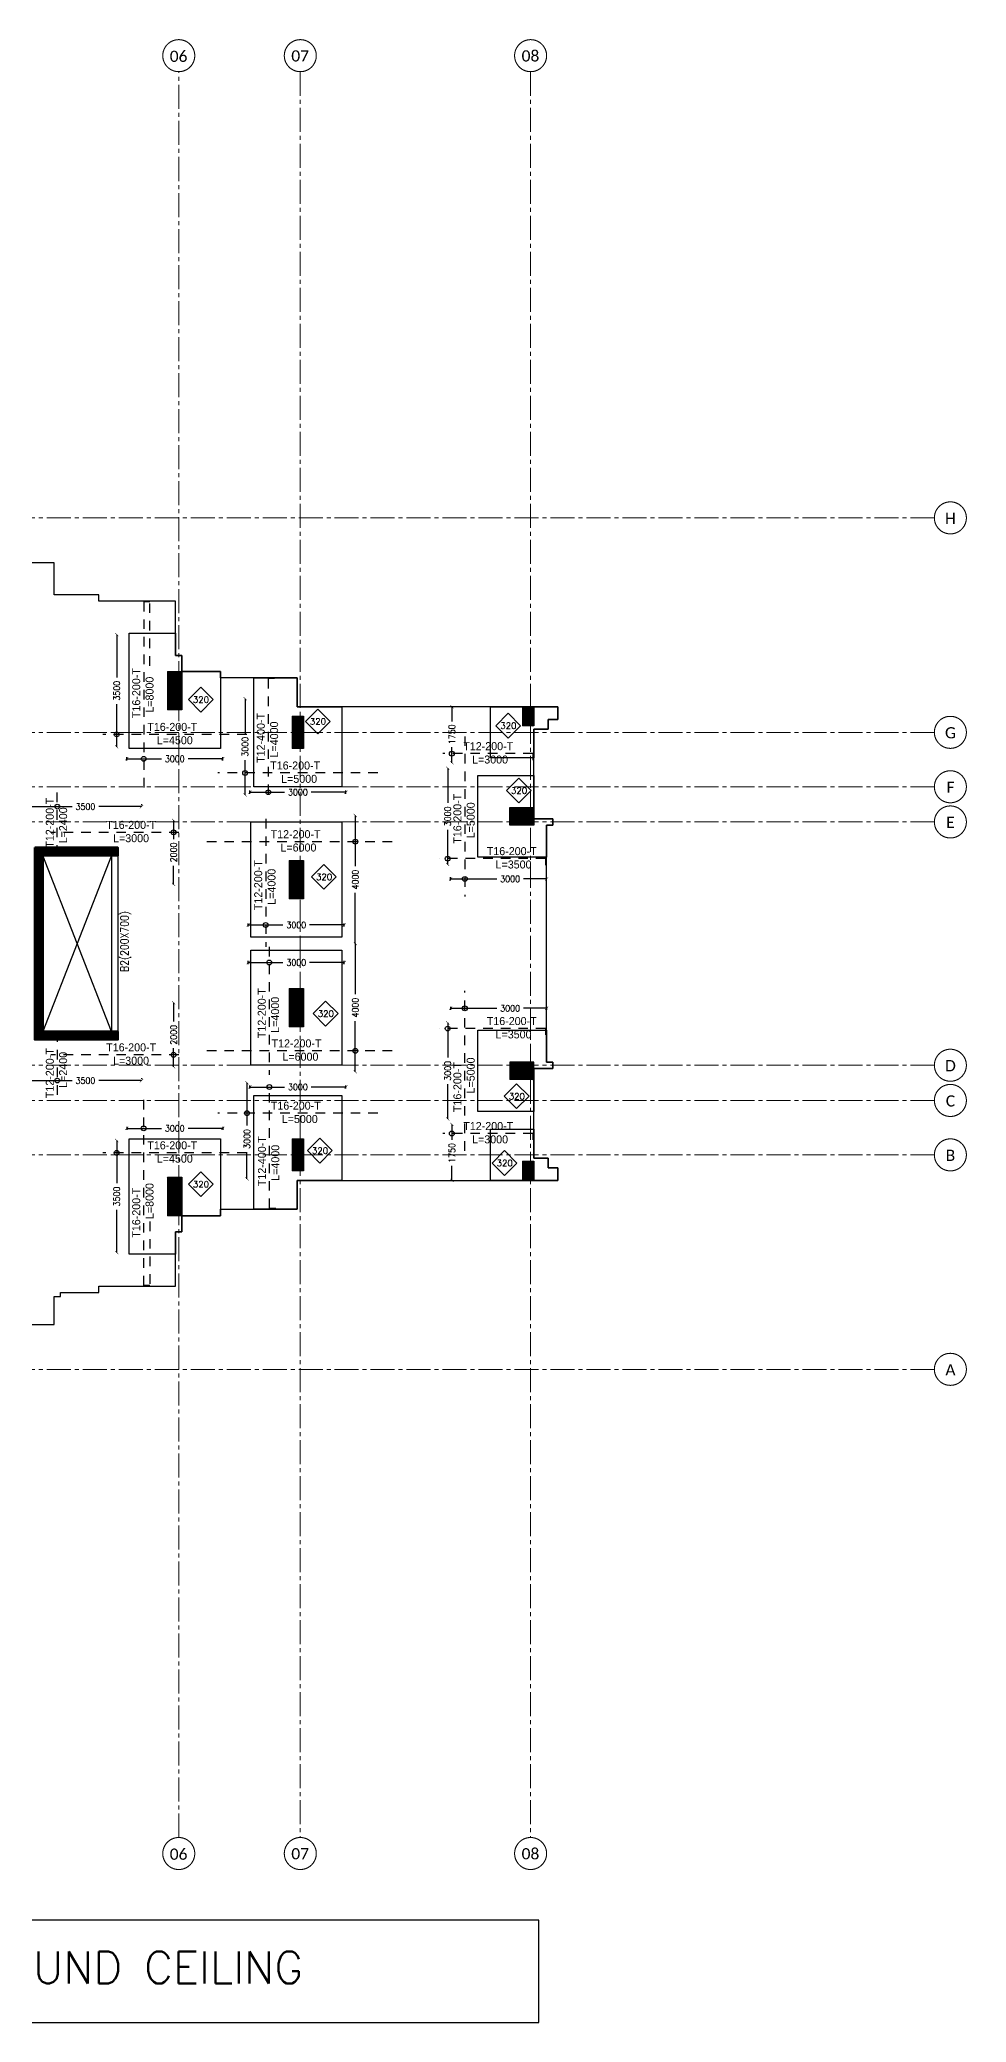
# Model space of a CAD drawing. Header units: millimetres. Extents: x -967280 to 3852, y 2833 to 1955156.
# Drawn here: x -709979 to -681004, y 666837 to 728777 of the extents above; entities that cross this region are included whole.
import ezdxf
from ezdxf.enums import TextEntityAlignment as Align

# ---------------------------------------------------------------- set-up
doc = ezdxf.new("R2010")
doc.units = ezdxf.units.MM
doc.header["$LTSCALE"] = 1000
doc.header["$PDMODE"] = 35
doc.header["$PDSIZE"] = 25
for name, pattern in [('$0$DASHED2', [0.375, 0.25, -0.125]), ('B05-FIRST FLOOR PLAN$0$DLINE', [0.55, 0.3, -0.25]), ('Columns_Structural070816$0$CENTER2', [1.125, 0.75, -0.125, 0.125, -0.125]), ('HRZN_Line-Ptrn-Sold', [9144001.0, 9144000.0, -1])]:
    doc.linetypes.add(name, pattern=pattern)
for name, color, linetype in [('A-ANNO-TEXT-25', 7, 'Continuous'), ('B05-FIRST FLOOR PLAN$0$STR_ROOF RFT$0$S-SYMB', 30, 'Continuous'), ('S - col hach', 1, 'Continuous'), ('S - dot', 1, 'Continuous'), ('S -Beams', 2, 'Continuous'), ('S-TEXT', 2, 'Continuous'), ('SLAB', 210, 'Continuous')]:
    doc.layers.add(name, color=color, linetype=linetype)
for name, color, linetype, lineweight in [('A-AX-ATT-100', 7, 'HRZN_Line-Ptrn-Sold', 18), ('S - column', 6, 'Continuous', 60), ('ST-000-AXIS', 9, 'Columns_Structural070816$0$CENTER2', 9), ('ST-203-SLAB-TXT', 7, 'Continuous', 30), ('ST-206-SLAB-DIM', 1, 'Continuous', 20), ('ST-RFT-BOT', 2, '$0$DASHED2', 30), ('ST-RFT-TOP', 5, '$0$DASHED2', 30)]:
    doc.layers.add(name, color=color, linetype=linetype, lineweight=lineweight)
doc.styles.add('B05-FIRST FLOOR PLAN$0$XS-Roof RFT$0$T25-100', font='STENCIL.shx', dxfattribs={"height": 250})
doc.styles.add('Calibri_2', font='calibri.ttf', dxfattribs={"height": 300})
doc.styles.add('ROMANC', font='romanc.shx')
doc.styles.add('ST-DIM', font='romans.shx', dxfattribs={"width": 0.85})
doc.styles.add('TUNELNO', font='romans.shx', dxfattribs={"width": 0.9})
doc.dimstyles.new('Copy(2) of DSEC', dxfattribs={"dimtxt": 200, "dimasz": 100, "dimexe": 50, "dimexo": 80, "dimgap": 100, "dimtad": 1, "dimdec": 0, "dimrnd": 5, "dimzin": 0, "dimdsep": 46, "dimtxsty": 'TUNELNO', "dimblk": 'ARCHTICK', "dimcen": 0.09, "dimclrd": 1, "dimclre": 1, "dimclrt": 3, "dimadec": 0, "dimazin": 0, "dimtfac": 0.78125, "dimtdec": 0, "dimtix": 1, "dimtmove": 2, "dimatfit": 3, "dimldrblk": 'ARCHTICK', "dimfxl": 1, "dimtolj": 1, "dimtzin": 0, "dimarcsym": 0})
pattern_1 = [(45, (-254348.726, -1220652.032), (-22.4506403, 22.4506403), [])]

# ---------------------------------------------------------------- blocks, each defined once
blk = doc.blocks.new('str col from 1st to 3rd')
at = {"layer": 'S - col hach'}
h = blk.add_hatch(dxfattribs=at)
h.set_pattern_fill('ANSI31', color=2, scale=10)
h.set_pattern_definition([(45, (-254348.726, -1218952.032), (-22.4506403, 22.4506403), [])])
h.paths.add_polyline_path([(4600, 7300), (4600, 8500), (4150, 8500), (4150, 7300)])
h = blk.add_hatch(dxfattribs=at)
h.set_pattern_fill('ANSI31', color=2, scale=10)
h.set_pattern_definition(pattern_1)
h.paths.add_polyline_path([(8400, 6100), (8400, 7100), (8050, 7100), (8050, 6100)])
h = blk.add_hatch(dxfattribs=at)
h.set_pattern_fill('ANSI31', color=2, scale=10)
h.set_pattern_definition(pattern_1)
h.paths.add_polyline_path([(15600, 6800), (15600, 7400), (15250, 7400), (15250, 6800), (15354, 6800)])
h = blk.add_hatch(dxfattribs=at)
h.set_pattern_fill('ANSI31', color=2, scale=10)
h.set_pattern_definition([(45, (-254348.726, -1223352.032), (-22.4506403, 22.4506403), [])])
h.paths.add_polyline_path([(15107, 3700), (15600, 3700), (15600, 4250), (14850, 4250), (14850, 3700)])
h = blk.add_hatch(dxfattribs=at)
h.set_pattern_fill('ANSI31', color=3, scale=10)
h.set_pattern_definition([(45, (-254348.726, -1220652.032), (-22.4506403, 22.4506403), [])])
h.paths.add_polyline_path([(0, 3000), (0, -3000), (2600, -3000), (2600, -2750), (250, -2750), (250, 2750), (2600, 2750), (2600, 3000)])
h = blk.add_hatch(dxfattribs=at)
h.set_pattern_fill('ANSI31', color=2, scale=10)
h.set_pattern_definition([(45, (-254298.726, -1225652.032), (-22.4506403, 22.4506403), [])])
h.paths.add_polyline_path([(8400, 1400), (8400, 2600), (7950, 2600), (7950, 1400)])
h = blk.add_hatch(dxfattribs=at)
h.set_pattern_fill('ANSI31', color=2, scale=10)
h.set_pattern_definition([(45, (-567282.766, -1475289.637), (-22.4506403, 22.4506403), [])])
h.paths.add_polyline_path([(8400, -1400), (7950, -1400), (7950, -2600), (8400, -2600)])
h = blk.add_hatch(dxfattribs=at)
h.set_pattern_fill('ANSI31', color=2, scale=10)
h.set_pattern_definition([(45, (-254348.726, -1231252.032), (-22.4506403, 22.4506403), [])])
h.paths.add_polyline_path([(15107, -4250), (15600, -4250), (15600, -3700), (14850, -3700), (14850, -4250)])
h = blk.add_hatch(dxfattribs=at)
h.set_pattern_fill('ANSI31', color=2, scale=10)
h.set_pattern_definition([(45, (-254348.726, -1220852.032), (-22.4506403, 22.4506403), [])])
h.paths.add_polyline_path([(8050, -7100), (8400, -7100), (8400, -6100), (8050, -6100)])
h = blk.add_hatch(dxfattribs=at)
h.set_pattern_fill('ANSI31', color=2, scale=10)
h.set_pattern_definition(pattern_1)
h.paths.add_polyline_path([(15250, -6800), (15250, -7400), (15600, -7400), (15600, -6800)])
h = blk.add_hatch(dxfattribs=at)
h.set_pattern_fill('ANSI31', color=2, scale=10)
h.set_pattern_definition([(45, (-254348.726, -1222352.032), (-22.4506403, 22.4506403), [])])
h.paths.add_polyline_path([(4600, -8500), (4600, -7300), (4150, -7300), (4150, -8500), (4233, -8500)])
at = {"layer": 'S - column', "lineweight": 15}
for points in [[(4600, 8500), (4150, 8500), (4150, 7300), (4600, 7300)], [(8050, 6100), (8400, 6100), (8400, 7100), (8050, 7100)], [(15250, 6800), (15600, 6800), (15600, 7400), (15250, 7400)], [(14850, 3700), (15600, 3700), (15600, 4250), (14850, 4250)], [(7950, 1400), (8400, 1400), (8400, 2600), (7950, 2600)], [(7950, -2600), (8400, -2600), (8400, -1400), (7950, -1400)], [(14850, -4250), (15600, -4250), (15600, -3700), (14850, -3700)], [(8050, -7100), (8050, -6100), (8400, -6100), (8400, -7100)], [(15600, -6800), (15600, -7400), (15250, -7400), (15250, -6800)], [(4600, -7300), (4600, -8500), (4150, -8500), (4150, -7300)]]:
    blk.add_lwpolyline(points, close=True, dxfattribs=at)
at = {"layer": 'S - column', "color": 3}
blk.add_lwpolyline([(0, 3000), (0, -3000), (2600, -3000), (2600, -2750), (250, -2750), (250, 2750), (2600, 2750), (2600, 3000), (0, 3000)], dxfattribs=at)
at = {"layer": 'ST-RFT-BOT', "color": 7, "linetype": 'Continuous', "ltscale": 30}
for points in [[(4150, 8500), (4600, 8500), (4600, 7300), (4150, 7300)], [(8050, 7100), (8400, 7100), (8400, 6100), (8050, 6100)], [(15250, 7400), (15600, 7400), (15600, 6800), (15250, 6800)], [(15600, 4250), (15600, 3700), (14850, 3700), (14850, 4250)], [(7950, 2600), (8400, 2600), (8400, 1400), (7950, 1400)], [(7950, -1400), (8400, -1400), (8400, -2600)], [(15600, -4250), (15600, -3700), (14850, -3700), (14850, -4250)], [(8050, -6100), (8400, -6100), (8400, -7100), (8050, -7100)], [(15250, -6800), (15600, -6800), (15600, -7400), (15250, -7400)], [(4150, -7300), (4600, -7300), (4600, -8500), (4150, -8500)]]:
    blk.add_lwpolyline(points, dxfattribs=at)
blk = doc.blocks.new('_ArchTick')
at = {"color": 0, "linetype": 'ByBlock', "const_width": 0.15}
blk.add_lwpolyline([(-0.5, -0.5), (0.5, 0.5)], dxfattribs=at)
blk = doc.blocks.new('*D702')
at = {"layer": 'Defpoints', "color": 0, "transparency": 16777216}
for p in [(-705761, 704387), (-705791, 702388), (-705761, 702388)]:
    blk.add_point(p, dxfattribs=at)
at = {"layer": 'ST-206-SLAB-DIM', "color": 1, "lineweight": -2, "transparency": 16777216}
for p, q in [((-705791, 704387), (-705791, 703805)), ((-705791, 702388), (-705791, 702970))]:
    blk.add_line(p, q, dxfattribs=at)
at = {"layer": 'ST-206-SLAB-DIM', "color": 1, "lineweight": -2, "transparency": 16777216, "xscale": 100, "yscale": 100, "zscale": 100}
for p, rotation in [((-705791, 704387), 90), ((-705791, 702388), 270)]:
    blk.add_blockref('_ArchTick', p, dxfattribs=dict(at, rotation=rotation))
at = {"layer": 'ST-206-SLAB-DIM', "color": 3, "transparency": 16777216, "insert": (-705791, 703387), "char_height": 200, "attachment_point": 5, "rotation": 90, "style": 'TUNELNO'}
blk.add_mtext('\\A1;2000', dxfattribs=at)
blk = doc.blocks.new('*D703')
at = {"layer": 'Defpoints', "color": 0, "transparency": 16777216}
for p in [(-700079, 700537), (-700109, 696536), (-700079, 696536)]:
    blk.add_point(p, dxfattribs=at)
at = {"layer": 'ST-206-SLAB-DIM', "color": 1, "lineweight": -2, "transparency": 16777216}
for p, q in [((-700109, 700537), (-700109, 698954)), ((-700109, 696536), (-700109, 698119))]:
    blk.add_line(p, q, dxfattribs=at)
at = {"layer": 'ST-206-SLAB-DIM', "color": 1, "lineweight": -2, "transparency": 16777216, "xscale": 100, "yscale": 100, "zscale": 100}
for p, rotation in [((-700109, 700537), 90), ((-700109, 696536), 270)]:
    blk.add_blockref('_ArchTick', p, dxfattribs=dict(at, rotation=rotation))
at = {"layer": 'ST-206-SLAB-DIM', "color": 3, "transparency": 16777216, "insert": (-700109, 698536), "char_height": 200, "attachment_point": 5, "rotation": 90, "style": 'TUNELNO'}
blk.add_mtext('\\A1;4000', dxfattribs=at)
blk = doc.blocks.new('*D704')
at = {"layer": 'Defpoints', "color": 0, "transparency": 16777216}
for p in [(-700079, 704538), (-700109, 700537), (-700079, 700537)]:
    blk.add_point(p, dxfattribs=at)
at = {"layer": 'ST-206-SLAB-DIM', "color": 1, "lineweight": -2, "transparency": 16777216}
for p, q in [((-700109, 704538), (-700109, 702955)), ((-700109, 700537), (-700109, 702120))]:
    blk.add_line(p, q, dxfattribs=at)
at = {"layer": 'ST-206-SLAB-DIM', "color": 1, "lineweight": -2, "transparency": 16777216, "xscale": 100, "yscale": 100, "zscale": 100}
for p, rotation in [((-700109, 704538), 90), ((-700109, 700537), 270)]:
    blk.add_blockref('_ArchTick', p, dxfattribs=dict(at, rotation=rotation))
at = {"layer": 'ST-206-SLAB-DIM', "color": 3, "transparency": 16777216, "insert": (-700109, 702537), "char_height": 200, "attachment_point": 5, "rotation": 90, "style": 'TUNELNO'}
blk.add_mtext('\\A1;4000', dxfattribs=at)
blk = doc.blocks.new('*D705')
at = {"layer": 'Defpoints', "color": 0, "transparency": 16777216}
for p in [(-703525, 708187), (-703555, 705186), (-703525, 705186)]:
    blk.add_point(p, dxfattribs=at)
at = {"layer": 'ST-206-SLAB-DIM', "color": 1, "lineweight": -2, "transparency": 16777216}
for p, q in [((-703555, 708187), (-703555, 707104)), ((-703555, 705186), (-703555, 706270))]:
    blk.add_line(p, q, dxfattribs=at)
at = {"layer": 'ST-206-SLAB-DIM', "color": 1, "lineweight": -2, "transparency": 16777216, "xscale": 100, "yscale": 100, "zscale": 100}
for p, rotation in [((-703555, 708187), 90), ((-703555, 705186), 270)]:
    blk.add_blockref('_ArchTick', p, dxfattribs=dict(at, rotation=rotation))
at = {"layer": 'ST-206-SLAB-DIM', "color": 3, "transparency": 16777216, "insert": (-703555, 706687), "char_height": 200, "attachment_point": 5, "rotation": 90, "style": 'TUNELNO'}
blk.add_mtext('\\A1;3000', dxfattribs=at)
blk = doc.blocks.new('*D706')
at = {"layer": 'Defpoints', "color": 0, "transparency": 16777216}
for p in [(-707539, 710188), (-707569, 706687), (-707539, 706687)]:
    blk.add_point(p, dxfattribs=at)
at = {"layer": 'ST-206-SLAB-DIM', "color": 1, "lineweight": -2, "transparency": 16777216}
for p, q in [((-707569, 710188), (-707569, 708855)), ((-707569, 706687), (-707569, 708020))]:
    blk.add_line(p, q, dxfattribs=at)
at = {"layer": 'ST-206-SLAB-DIM', "color": 1, "lineweight": -2, "transparency": 16777216, "xscale": 100, "yscale": 100, "zscale": 100}
for p, rotation in [((-707569, 710188), 90), ((-707569, 706687), 270)]:
    blk.add_blockref('_ArchTick', p, dxfattribs=dict(at, rotation=rotation))
at = {"layer": 'ST-206-SLAB-DIM', "color": 3, "transparency": 16777216, "insert": (-707569, 708437), "char_height": 200, "attachment_point": 5, "rotation": 90, "style": 'TUNELNO'}
blk.add_mtext('\\A1;3500', dxfattribs=at)
blk = doc.blocks.new('*D709')
at = {"layer": 'Defpoints', "color": 0, "transparency": 16777216}
for p in [(-710296, 704817), (-706796, 704817), (-706796, 704817)]:
    blk.add_point(p, dxfattribs=at)
at = {"layer": 'ST-206-SLAB-DIM', "color": 1, "lineweight": -2, "transparency": 16777216}
for p, q in [((-710296, 704897), (-710296, 704867)), ((-706796, 704897), (-706796, 704867)), ((-710296, 704817), (-708963, 704817)), ((-706796, 704817), (-708129, 704817))]:
    blk.add_line(p, q, dxfattribs=at)
at = {"layer": 'ST-206-SLAB-DIM', "color": 1, "lineweight": -2, "transparency": 16777216, "xscale": 100, "yscale": 100, "zscale": 100, "rotation": 180}
blk.add_blockref('_ArchTick', (-710296, 704817), dxfattribs=at)
at = {"layer": 'ST-206-SLAB-DIM', "color": 1, "lineweight": -2, "transparency": 16777216, "xscale": 100, "yscale": 100, "zscale": 100}
blk.add_blockref('_ArchTick', (-706796, 704817), dxfattribs=at)
at = {"layer": 'ST-206-SLAB-DIM', "color": 3, "transparency": 16777216, "insert": (-708546, 704817), "char_height": 200, "attachment_point": 5, "style": 'TUNELNO'}
blk.add_mtext('\\A1;3500', dxfattribs=at)
blk = doc.blocks.new('*D716')
at = {"layer": 'Defpoints', "color": 0, "transparency": 16777216}
for p in [(-703404, 705136), (-700403, 705267), (-700403, 705136)]:
    blk.add_point(p, dxfattribs=at)
at = {"layer": 'ST-206-SLAB-DIM', "color": 1, "lineweight": -2, "transparency": 16777216}
for p, q in [((-703404, 705216), (-703404, 705317)), ((-703404, 705267), (-702321, 705267)), ((-700403, 705267), (-701487, 705267)), ((-700403, 705216), (-700403, 705317))]:
    blk.add_line(p, q, dxfattribs=at)
at = {"layer": 'ST-206-SLAB-DIM', "color": 1, "lineweight": -2, "transparency": 16777216, "xscale": 100, "yscale": 100, "zscale": 100, "rotation": 180}
blk.add_blockref('_ArchTick', (-703404, 705267), dxfattribs=at)
at = {"layer": 'ST-206-SLAB-DIM', "color": 1, "lineweight": -2, "transparency": 16777216, "xscale": 100, "yscale": 100, "zscale": 100}
blk.add_blockref('_ArchTick', (-700403, 705267), dxfattribs=at)
at = {"layer": 'ST-206-SLAB-DIM', "color": 3, "transparency": 16777216, "insert": (-701904, 705267), "char_height": 200, "attachment_point": 5, "style": 'TUNELNO'}
blk.add_mtext('\\A1;3000', dxfattribs=at)
blk = doc.blocks.new('*D717')
at = {"layer": 'Defpoints', "color": 0, "transparency": 16777216}
for p in [(-707254, 706178), (-704253, 706309), (-704253, 706178)]:
    blk.add_point(p, dxfattribs=at)
at = {"layer": 'ST-206-SLAB-DIM', "color": 1, "lineweight": -2, "transparency": 16777216}
for p, q in [((-707254, 706258), (-707254, 706359)), ((-707254, 706309), (-706171, 706309)), ((-704253, 706309), (-705337, 706309)), ((-704253, 706258), (-704253, 706359))]:
    blk.add_line(p, q, dxfattribs=at)
at = {"layer": 'ST-206-SLAB-DIM', "color": 1, "lineweight": -2, "transparency": 16777216, "xscale": 100, "yscale": 100, "zscale": 100, "rotation": 180}
blk.add_blockref('_ArchTick', (-707254, 706309), dxfattribs=at)
at = {"layer": 'ST-206-SLAB-DIM', "color": 1, "lineweight": -2, "transparency": 16777216, "xscale": 100, "yscale": 100, "zscale": 100}
blk.add_blockref('_ArchTick', (-704253, 706309), dxfattribs=at)
at = {"layer": 'ST-206-SLAB-DIM', "color": 3, "transparency": 16777216, "insert": (-705754, 706309), "char_height": 200, "attachment_point": 5, "style": 'TUNELNO'}
blk.add_mtext('\\A1;3000', dxfattribs=at)
blk = doc.blocks.new('*D745')
at = {"layer": 'Defpoints', "color": 0, "transparency": 16777216}
for p in [(-703466, 696188), (-703496, 693187), (-703466, 693187)]:
    blk.add_point(p, dxfattribs=at)
at = {"layer": 'ST-206-SLAB-DIM', "color": 1, "lineweight": -2, "transparency": 16777216}
for p, q in [((-703496, 696188), (-703496, 694852)), ((-703496, 693187), (-703496, 694018))]:
    blk.add_line(p, q, dxfattribs=at)
at = {"layer": 'ST-206-SLAB-DIM', "color": 1, "lineweight": -2, "transparency": 16777216, "xscale": 100, "yscale": 100, "zscale": 100}
for p, rotation in [((-703496, 696188), 90), ((-703496, 693187), 270)]:
    blk.add_blockref('_ArchTick', p, dxfattribs=dict(at, rotation=rotation))
at = {"layer": 'ST-206-SLAB-DIM', "color": 3, "transparency": 16777216, "insert": (-703496, 694435), "char_height": 200, "attachment_point": 5, "rotation": 90, "style": 'TUNELNO'}
blk.add_mtext('\\A1;3000', dxfattribs=at)
blk = doc.blocks.new('*D746')
at = {"layer": 'Defpoints', "color": 0, "transparency": 16777216}
for p in [(-703454, 700989), (-700453, 701119), (-700453, 700989)]:
    blk.add_point(p, dxfattribs=at)
at = {"layer": 'ST-206-SLAB-DIM', "color": 1, "lineweight": -2, "transparency": 16777216}
for p, q in [((-703454, 701069), (-703454, 701169)), ((-700453, 701069), (-700453, 701169)), ((-703454, 701119), (-702371, 701119)), ((-700453, 701119), (-701537, 701119))]:
    blk.add_line(p, q, dxfattribs=at)
at = {"layer": 'ST-206-SLAB-DIM', "color": 1, "lineweight": -2, "transparency": 16777216, "xscale": 100, "yscale": 100, "zscale": 100, "rotation": 180}
blk.add_blockref('_ArchTick', (-703454, 701119), dxfattribs=at)
at = {"layer": 'ST-206-SLAB-DIM', "color": 1, "lineweight": -2, "transparency": 16777216, "xscale": 100, "yscale": 100, "zscale": 100}
blk.add_blockref('_ArchTick', (-700453, 701119), dxfattribs=at)
at = {"layer": 'ST-206-SLAB-DIM', "color": 3, "transparency": 16777216, "insert": (-701954, 701119), "char_height": 200, "attachment_point": 5, "style": 'TUNELNO'}
blk.add_mtext('\\A1;3000', dxfattribs=at)
blk = doc.blocks.new('*D747')
at = {"layer": 'Defpoints', "color": 0, "transparency": 16777216}
for p in [(-700453, 699947), (-703454, 699816), (-700453, 699816)]:
    blk.add_point(p, dxfattribs=at)
at = {"layer": 'ST-206-SLAB-DIM', "color": 1, "lineweight": -2, "transparency": 16777216}
for p, q in [((-703454, 699896), (-703454, 699997)), ((-703454, 699947), (-702371, 699947)), ((-700453, 699947), (-701537, 699947)), ((-700453, 699896), (-700453, 699997))]:
    blk.add_line(p, q, dxfattribs=at)
at = {"layer": 'ST-206-SLAB-DIM', "color": 1, "lineweight": -2, "transparency": 16777216, "xscale": 100, "yscale": 100, "zscale": 100, "rotation": 180}
blk.add_blockref('_ArchTick', (-703454, 699947), dxfattribs=at)
at = {"layer": 'ST-206-SLAB-DIM', "color": 1, "lineweight": -2, "transparency": 16777216, "xscale": 100, "yscale": 100, "zscale": 100}
blk.add_blockref('_ArchTick', (-700453, 699947), dxfattribs=at)
at = {"layer": 'ST-206-SLAB-DIM', "color": 3, "transparency": 16777216, "insert": (-701954, 699947), "char_height": 200, "attachment_point": 5, "style": 'TUNELNO'}
blk.add_mtext('\\A1;3000', dxfattribs=at)
blk = doc.blocks.new('*D748')
at = {"layer": 'Defpoints', "color": 0, "transparency": 16777216}
for p in [(-703404, 695927), (-700403, 696057), (-700403, 695927)]:
    blk.add_point(p, dxfattribs=at)
at = {"layer": 'ST-206-SLAB-DIM', "color": 1, "lineweight": -2, "transparency": 16777216}
for p, q in [((-703404, 696007), (-703404, 696107)), ((-703404, 696057), (-702321, 696057)), ((-700403, 696057), (-701487, 696057)), ((-700403, 696007), (-700403, 696107))]:
    blk.add_line(p, q, dxfattribs=at)
at = {"layer": 'ST-206-SLAB-DIM', "color": 1, "lineweight": -2, "transparency": 16777216, "xscale": 100, "yscale": 100, "zscale": 100, "rotation": 180}
blk.add_blockref('_ArchTick', (-703404, 696057), dxfattribs=at)
at = {"layer": 'ST-206-SLAB-DIM', "color": 1, "lineweight": -2, "transparency": 16777216, "xscale": 100, "yscale": 100, "zscale": 100}
blk.add_blockref('_ArchTick', (-700403, 696057), dxfattribs=at)
at = {"layer": 'ST-206-SLAB-DIM', "color": 3, "transparency": 16777216, "insert": (-701904, 696057), "char_height": 200, "attachment_point": 5, "style": 'TUNELNO'}
blk.add_mtext('\\A1;3000', dxfattribs=at)
blk = doc.blocks.new('*D758')
at = {"layer": 'Defpoints', "color": 0, "transparency": 16777216}
for p in [(-697060, 707937), (-697090, 706186), (-697060, 706186)]:
    blk.add_point(p, dxfattribs=at)
at = {"layer": 'ST-206-SLAB-DIM', "color": 1, "lineweight": -2, "transparency": 16777216}
for p, q in [((-697090, 707937), (-697090, 707481)), ((-697090, 706186), (-697090, 706673))]:
    blk.add_line(p, q, dxfattribs=at)
at = {"layer": 'ST-206-SLAB-DIM', "color": 1, "lineweight": -2, "transparency": 16777216, "xscale": 100, "yscale": 100, "zscale": 100}
for p, rotation in [((-697090, 707937), 90), ((-697090, 706186), 270)]:
    blk.add_blockref('_ArchTick', p, dxfattribs=dict(at, rotation=rotation))
at = {"layer": 'ST-206-SLAB-DIM', "color": 3, "transparency": 16777216, "insert": (-697090, 707077), "char_height": 200, "attachment_point": 5, "rotation": 90, "style": 'TUNELNO'}
blk.add_mtext('\\A1;1750', dxfattribs=at)
blk = doc.blocks.new('*D731')
at = {"layer": 'Defpoints', "color": 0, "transparency": 16777216}
for p in [(-710296, 696258), (-706796, 696258), (-706796, 696258)]:
    blk.add_point(p, dxfattribs=at)
at = {"layer": 'ST-206-SLAB-DIM', "color": 1, "lineweight": -2, "transparency": 16777216}
for p, q in [((-710296, 696258), (-708963, 696258)), ((-706796, 696258), (-708129, 696258)), ((-706796, 696338), (-706796, 696308)), ((-710296, 696178), (-710296, 696208))]:
    blk.add_line(p, q, dxfattribs=at)
at = {"layer": 'ST-206-SLAB-DIM', "color": 1, "lineweight": -2, "transparency": 16777216, "xscale": 100, "yscale": 100, "zscale": 100, "rotation": 180}
blk.add_blockref('_ArchTick', (-710296, 696258), dxfattribs=at)
at = {"layer": 'ST-206-SLAB-DIM', "color": 1, "lineweight": -2, "transparency": 16777216, "xscale": 100, "yscale": 100, "zscale": 100}
blk.add_blockref('_ArchTick', (-706796, 696258), dxfattribs=at)
at = {"layer": 'ST-206-SLAB-DIM', "color": 3, "transparency": 16777216, "insert": (-708546, 696258), "char_height": 200, "attachment_point": 5, "style": 'TUNELNO'}
blk.add_mtext('\\A1;3500', dxfattribs=at)
blk = doc.blocks.new('*D732')
at = {"layer": 'Defpoints', "color": 0, "transparency": 16777216}
for p in [(-705791, 698687), (-705761, 698687), (-705761, 696688)]:
    blk.add_point(p, dxfattribs=at)
at = {"layer": 'ST-206-SLAB-DIM', "color": 1, "lineweight": -2, "transparency": 16777216}
for p, q in [((-705791, 698687), (-705791, 698105)), ((-705791, 696688), (-705791, 697270))]:
    blk.add_line(p, q, dxfattribs=at)
at = {"layer": 'ST-206-SLAB-DIM', "color": 1, "lineweight": -2, "transparency": 16777216, "xscale": 100, "yscale": 100, "zscale": 100}
for p, rotation in [((-705791, 698687), 90), ((-705791, 696688), 270)]:
    blk.add_blockref('_ArchTick', p, dxfattribs=dict(at, rotation=rotation))
at = {"layer": 'ST-206-SLAB-DIM', "color": 3, "transparency": 16777216, "insert": (-705791, 697687), "char_height": 200, "attachment_point": 5, "rotation": 90, "style": 'TUNELNO'}
blk.add_mtext('\\A1;2000', dxfattribs=at)
blk = doc.blocks.new('*D734')
at = {"layer": 'Defpoints', "color": 0, "transparency": 16777216}
for p in [(-697190, 706013), (-697220, 703012), (-697190, 703012)]:
    blk.add_point(p, dxfattribs=at)
at = {"layer": 'ST-206-SLAB-DIM', "color": 1, "lineweight": -2, "transparency": 16777216}
for p, q in [((-697220, 706013), (-697220, 704930)), ((-697220, 703012), (-697220, 704095))]:
    blk.add_line(p, q, dxfattribs=at)
at = {"layer": 'ST-206-SLAB-DIM', "color": 1, "lineweight": -2, "transparency": 16777216, "xscale": 100, "yscale": 100, "zscale": 100}
for p, rotation in [((-697220, 706013), 90), ((-697220, 703012), 270)]:
    blk.add_blockref('_ArchTick', p, dxfattribs=dict(at, rotation=rotation))
at = {"layer": 'ST-206-SLAB-DIM', "color": 3, "transparency": 16777216, "insert": (-697220, 704512), "char_height": 200, "attachment_point": 5, "rotation": 90, "style": 'TUNELNO'}
blk.add_mtext('\\A1;3000', dxfattribs=at)
blk = doc.blocks.new('*D735')
at = {"layer": 'Defpoints', "color": 0, "transparency": 16777216}
for p in [(-697130, 702429), (-694129, 702559), (-694129, 702429)]:
    blk.add_point(p, dxfattribs=at)
at = {"layer": 'ST-206-SLAB-DIM', "color": 1, "lineweight": -2, "transparency": 16777216}
for p, q in [((-697130, 702509), (-697130, 702609)), ((-697130, 702559), (-695686, 702559)), ((-694129, 702559), (-694852, 702559)), ((-694129, 702509), (-694129, 702609))]:
    blk.add_line(p, q, dxfattribs=at)
at = {"layer": 'ST-206-SLAB-DIM', "color": 1, "lineweight": -2, "transparency": 16777216, "xscale": 100, "yscale": 100, "zscale": 100, "rotation": 180}
blk.add_blockref('_ArchTick', (-697130, 702559), dxfattribs=at)
at = {"layer": 'ST-206-SLAB-DIM', "color": 1, "lineweight": -2, "transparency": 16777216, "xscale": 100, "yscale": 100, "zscale": 100}
blk.add_blockref('_ArchTick', (-694129, 702559), dxfattribs=at)
at = {"layer": 'ST-206-SLAB-DIM', "color": 3, "transparency": 16777216, "insert": (-695269, 702559), "char_height": 200, "attachment_point": 5, "style": 'TUNELNO'}
blk.add_mtext('\\A1;3000', dxfattribs=at)
blk = doc.blocks.new('*D736')
at = {"layer": 'Defpoints', "color": 0, "transparency": 16777216}
for p in [(-697090, 694888), (-697060, 694888), (-697060, 693137)]:
    blk.add_point(p, dxfattribs=at)
at = {"layer": 'ST-206-SLAB-DIM', "color": 1, "lineweight": -2, "transparency": 16777216}
for p, q in [((-697090, 694888), (-697090, 694402)), ((-697090, 693137), (-697090, 693593))]:
    blk.add_line(p, q, dxfattribs=at)
at = {"layer": 'ST-206-SLAB-DIM', "color": 1, "lineweight": -2, "transparency": 16777216, "xscale": 100, "yscale": 100, "zscale": 100}
for p, rotation in [((-697090, 694888), 90), ((-697090, 693137), 270)]:
    blk.add_blockref('_ArchTick', p, dxfattribs=dict(at, rotation=rotation))
at = {"layer": 'ST-206-SLAB-DIM', "color": 3, "transparency": 16777216, "insert": (-697090, 693998), "char_height": 200, "attachment_point": 5, "rotation": 90, "style": 'TUNELNO'}
blk.add_mtext('\\A1;1750', dxfattribs=at)
blk = doc.blocks.new('*D737')
at = {"layer": 'Defpoints', "color": 0, "transparency": 16777216}
for p in [(-697220, 698063), (-697190, 698063), (-697190, 695062)]:
    blk.add_point(p, dxfattribs=at)
at = {"layer": 'ST-206-SLAB-DIM', "color": 1, "lineweight": -2, "transparency": 16777216}
for p, q in [((-697220, 698063), (-697220, 696980)), ((-697220, 695062), (-697220, 696145))]:
    blk.add_line(p, q, dxfattribs=at)
at = {"layer": 'ST-206-SLAB-DIM', "color": 1, "lineweight": -2, "transparency": 16777216, "xscale": 100, "yscale": 100, "zscale": 100}
for p, rotation in [((-697220, 698063), 90), ((-697220, 695062), 270)]:
    blk.add_blockref('_ArchTick', p, dxfattribs=dict(at, rotation=rotation))
at = {"layer": 'ST-206-SLAB-DIM', "color": 3, "transparency": 16777216, "insert": (-697220, 696562), "char_height": 200, "attachment_point": 5, "rotation": 90, "style": 'TUNELNO'}
blk.add_mtext('\\A1;3000', dxfattribs=at)
blk = doc.blocks.new('*D738')
at = {"layer": 'Defpoints', "color": 0, "transparency": 16777216}
for p in [(-697130, 698646), (-694129, 698646), (-694129, 698516)]:
    blk.add_point(p, dxfattribs=at)
at = {"layer": 'ST-206-SLAB-DIM', "color": 1, "lineweight": -2, "transparency": 16777216}
for p, q in [((-697130, 698566), (-697130, 698466)), ((-697130, 698516), (-695686, 698516)), ((-694129, 698516), (-694852, 698516)), ((-694129, 698566), (-694129, 698466))]:
    blk.add_line(p, q, dxfattribs=at)
at = {"layer": 'ST-206-SLAB-DIM', "color": 1, "lineweight": -2, "transparency": 16777216, "xscale": 100, "yscale": 100, "zscale": 100, "rotation": 180}
blk.add_blockref('_ArchTick', (-697130, 698516), dxfattribs=at)
at = {"layer": 'ST-206-SLAB-DIM', "color": 1, "lineweight": -2, "transparency": 16777216, "xscale": 100, "yscale": 100, "zscale": 100}
blk.add_blockref('_ArchTick', (-694129, 698516), dxfattribs=at)
at = {"layer": 'ST-206-SLAB-DIM', "color": 3, "transparency": 16777216, "insert": (-695269, 698516), "char_height": 200, "attachment_point": 5, "style": 'TUNELNO'}
blk.add_mtext('\\A1;3000', dxfattribs=at)
blk = doc.blocks.new('*D760')
at = {"layer": 'Defpoints', "color": 0, "transparency": 16777216}
for p in [(-707569, 694388), (-707539, 694388), (-707539, 690887)]:
    blk.add_point(p, dxfattribs=at)
at = {"layer": 'ST-206-SLAB-DIM', "color": 1, "lineweight": -2, "transparency": 16777216}
for p, q in [((-707569, 694388), (-707569, 693055)), ((-707569, 690887), (-707569, 692220))]:
    blk.add_line(p, q, dxfattribs=at)
at = {"layer": 'ST-206-SLAB-DIM', "color": 1, "lineweight": -2, "transparency": 16777216, "xscale": 100, "yscale": 100, "zscale": 100}
for p, rotation in [((-707569, 694388), 90), ((-707569, 690887), 270)]:
    blk.add_blockref('_ArchTick', p, dxfattribs=dict(at, rotation=rotation))
at = {"layer": 'ST-206-SLAB-DIM', "color": 3, "transparency": 16777216, "insert": (-707569, 692637), "char_height": 200, "attachment_point": 5, "rotation": 90, "style": 'TUNELNO'}
blk.add_mtext('\\A1;3500', dxfattribs=at)
blk = doc.blocks.new('*D761')
at = {"layer": 'Defpoints', "color": 0, "transparency": 16777216}
for p in [(-707254, 694897), (-704253, 694897), (-704253, 694766)]:
    blk.add_point(p, dxfattribs=at)
at = {"layer": 'ST-206-SLAB-DIM', "color": 1, "lineweight": -2, "transparency": 16777216}
for p, q in [((-707254, 694817), (-707254, 694716)), ((-707254, 694766), (-706171, 694766)), ((-704253, 694766), (-705337, 694766)), ((-704253, 694817), (-704253, 694716))]:
    blk.add_line(p, q, dxfattribs=at)
at = {"layer": 'ST-206-SLAB-DIM', "color": 1, "lineweight": -2, "transparency": 16777216, "xscale": 100, "yscale": 100, "zscale": 100, "rotation": 180}
blk.add_blockref('_ArchTick', (-707254, 694766), dxfattribs=at)
at = {"layer": 'ST-206-SLAB-DIM', "color": 1, "lineweight": -2, "transparency": 16777216, "xscale": 100, "yscale": 100, "zscale": 100}
blk.add_blockref('_ArchTick', (-704253, 694766), dxfattribs=at)
at = {"layer": 'ST-206-SLAB-DIM', "color": 3, "transparency": 16777216, "insert": (-705754, 694766), "char_height": 200, "attachment_point": 5, "style": 'TUNELNO'}
blk.add_mtext('\\A1;3000', dxfattribs=at)
blk = doc.blocks.new('Grid - HRZN_G-Datm-Grid-Head-1554275-FIRST FLOOR FFL_1_')
at = {"layer": 'A-AX-ATT-100'}
blk.add_circle((0, 0), 5, dxfattribs=at)
blk = doc.blocks.new('AXES-00')
at = {"layer": 'ST-000-AXIS'}
for p, q in [((552098.9, 695813.8), (552098.9, 750979.6)), ((555898.9, 750979.6), (555898.9, 695813.8)), ((563098.9, 750979.6), (563098.9, 695813.8)), ((575723.2, 737039.7), (505674.3, 737039.7)), ((575723.2, 730339.7), (505674.3, 730339.7)), ((575723.2, 728639.7), (505674.3, 728639.7)), ((575723.2, 727539.7), (505674.3, 727539.7)), ((575723.2, 719939.7), (505674.3, 719939.7)), ((575723.2, 718839.7), (505674.3, 718839.7)), ((575723.2, 717139.7), (505674.3, 717139.7)), ((575723.2, 710439.7), (505674.3, 710439.7))]:
    blk.add_line(p, q, dxfattribs=at)
at = {"layer": 'A-AX-ATT-100', "xscale": 99.99999999999993, "yscale": 99.99999999999993, "zscale": 99.99999999999993}
for p in [(552098.9, 751479.6), (552098.9, 695313.8)]:
    blk.add_blockref('Grid - HRZN_G-Datm-Grid-Head-1554275-FIRST FLOOR FFL_1_', p, dxfattribs=at)
at = {"layer": 'A-AX-ATT-100'}
for p, xscale, yscale, zscale, rotation in [((555898.9, 751479.6), 99.99999999999993, 99.99999999999993, 99.99999999999993, 180), ((563098.9, 751479.6), 99.99999999999993, 99.99999999999993, 99.99999999999993, 180), ((576223.2, 737039.7), 100.0000000000001, 100.0000000000001, 100.0000000000001, 90), ((576223.2, 730339.7), 100.0000000000001, 100.0000000000001, 100.0000000000001, 90), ((576223.2, 728639.7), 100.0000000000001, 100.0000000000001, 100.0000000000001, 90), ((576223.2, 727539.7), 100.0000000000001, 100.0000000000001, 100.0000000000001, 90), ((576223.2, 719939.7), 100.0000000000001, 100.0000000000001, 100.0000000000001, 90), ((576223.2, 718839.7), 100.0000000000001, 100.0000000000001, 100.0000000000001, 90), ((576223.2, 717139.7), 100.0000000000001, 100.0000000000001, 100.0000000000001, 90), ((576223.2, 710439.7), 100.0000000000001, 100.0000000000001, 100.0000000000001, 90), ((555898.9, 695313.8), 99.99999999999993, 99.99999999999993, 99.99999999999993, 180), ((563098.9, 695313.8), 99.99999999999993, 99.99999999999993, 99.99999999999993, 180)]:
    blk.add_blockref('Grid - HRZN_G-Datm-Grid-Head-1554275-FIRST FLOOR FFL_1_', p, dxfattribs=dict(at, xscale=xscale, yscale=yscale, zscale=zscale, rotation=rotation))
at = {"layer": 'A-AX-ATT-100', "linetype": 'Continuous', "lineweight": 13, "char_height": 350, "attachment_point": 1, "style": 'Calibri_2'}
for s, insert, width in [('06', (551817.7, 751634.5), 673.417), ('07', (555618, 751647.5), 673.417), ('08', (562818, 751647.5), 673.417), ('H', (576054.2, 737201), 416.877), ('G', (576054.2, 730501), 416.877), ('F', (576100.7, 728801), 304.641), ('E', (576090.7, 727701), 328.692), ('D', (576057.7, 720101), 408.861), ('C', (576080.7, 719001), 352.742), ('B', (576077.2, 717301), 360.759), ('A', (576067.7, 710601), 384.81), ('06', (551817.7, 695468.8), 673.417), ('07', (555618, 695481.8), 673.417), ('08', (562818, 695481.8), 673.417)]:
    blk.add_mtext(s, dxfattribs=dict(at, insert=insert, width=width))

msp = doc.modelspace()

# ---------------------------------------------------------------- linework, layer by layer
at = {"layer": 'B05-FIRST FLOOR PLAN$0$STR_ROOF RFT$0$S-SYMB'}
for centre in [(-707568.5, 707073), (-706724.5, 706308.7), (-697090, 706471.1), (-703555.1, 705867.2), (-709426.9, 704816.5), (-702830.3, 705266.8), (-705790.6, 704012.6), (-700108.6, 703721.9), (-697219.9, 703191.6), (-696683.7, 702559), (-702912.5, 701119.1), (-702800.2, 699946.8), (-696683.7, 698515.7), (-697219.9, 697883.2), (-705790.6, 697062.2), (-700108.6, 697186.2), (-709426.9, 696258.2), (-702793.7, 696057.2), (-703496.1, 695239.9), (-706724.5, 694766.1), (-697090, 694603.7), (-707568.5, 694001.8)]:
    msp.add_circle(centre, 75, dxfattribs=at)
at = {"layer": 'S - dot'}
for p, q in [((-707728.7, 703287.4), (-709878.7, 697787.4)), ((-707728.7, 697787.4), (-709878.7, 703287.4))]:
    msp.add_line(p, q, dxfattribs=at)
at = {"layer": 'S -Beams'}
for p, q in [((-707728.7, 703287.4), (-707728.7, 697787.4)), ((-707528.7, 703287.4), (-707528.7, 697787.4))]:
    msp.add_line(p, q, dxfattribs=at)
msp.add_lwpolyline([(-711928.8, 688637.4), (-709528.7, 688637.4), (-709528.7, 689512.4), (-709328.7, 689512.4), (-709328.7, 689637.4), (-708128.8, 689637.4), (-708128.8, 689837.4), (-705728.7, 689837.4), (-705728.7, 691537.4), (-705528.7, 691537.4), (-705528.7, 692037.4), (-704328.8, 692037.4), (-704328.7, 692237.4), (-701928.7, 692237.4), (-701928.7, 693137.4), (-695028.8, 693137.4), (-693778.8, 693137.4), (-693778.8, 693537.4), (-694078.8, 693537.4), (-694078.8, 693837.4), (-694528.7, 693837.4), (-694528.7, 696637.4), (-693928.8, 696637.4), (-693928.8, 696837.4), (-694128.7, 696837.4), (-694128.7, 704237.4), (-693928.8, 704237.4), (-693928.8, 704437.4), (-694528.8, 704437.4), (-694528.8, 707237.4), (-694078.8, 707237.4), (-694078.8, 707537.4), (-693778.8, 707537.4), (-693778.8, 707937.4), (-695028.8, 707937.4), (-699828.8, 707937.4), (-701928.7, 707937.4), (-701928.7, 708837.4), (-704328.8, 708837.4), (-704328.8, 709037.4), (-705528.7, 709037.4), (-705528.7, 709537.4), (-705728.7, 709537.4), (-705728.7, 711237.4), (-708128.8, 711237.4), (-708128.8, 711437.4), (-709528.7, 711437.4), (-709528.7, 712437.4), (-711928.8, 712437.4)], dxfattribs=at)
msp.add_lwpolyline([(-742969.8, 666836.8), (-694372.2, 666836.8), (-694372.2, 670029.5), (-742969.8, 670029.5)], close=True, dxfattribs=at)
at = {"layer": 'S-TEXT', "color": 7, "true_color": 0xffffff}
for points in [[(-704940.6, 707772.4), (-704553.4, 708159.6), (-704940.6, 708546.7), (-705327.8, 708159.6)], [(-701282.5, 707091.3), (-700895.3, 707478.5), (-701282.5, 707865.6), (-701669.7, 707478.5)], [(-695328.8, 706958), (-694941.6, 707345.2), (-695328.8, 707732.4), (-695716, 707345.2)], [(-694994.1, 704934), (-694606.9, 705321.1), (-694994.1, 705708.3), (-695381.2, 705321.1)], [(-701090.3, 702235.6), (-700703.1, 702622.7), (-701090.3, 703009.9), (-701477.4, 702622.7)], [(-701036, 697961.8), (-700648.8, 698348.9), (-701036, 698736.1), (-701423.1, 698348.9)], [(-695064.4, 695381), (-694677.3, 695768.2), (-695064.4, 696155.3), (-695451.6, 695768.2)], [(-701217.7, 693682.1), (-700830.5, 694069.3), (-701217.7, 694456.4), (-701604.8, 694069.3)], [(-695443.8, 693295), (-695056.6, 693682.2), (-695443.8, 694069.4), (-695830.9, 693682.2)], [(-704940.2, 692635.9), (-704553, 693023.1), (-704940.2, 693410.2), (-705327.3, 693023.1)]]:
    msp.add_lwpolyline(points, close=True, dxfattribs=at)
at = {"layer": 'SLAB', "color": 2, "linetype": 'Continuous', "ltscale": 30}
for points in [[(-707178.7, 710237.4), (-705728.7, 710237.4), (-705728.7, 709537.4), (-705528.7, 709537.4), (-705528.7, 709037.4), (-704328.7, 709037.4), (-704328.7, 706637.4), (-707178.7, 706637.4)], [(-703278.7, 708837.4), (-701928.7, 708837.4), (-701928.7, 707937.4), (-700528.8, 707937.4), (-700528.8, 705437.4), (-703278.7, 705437.4)], [(-695878.7, 707937.4), (-693778.8, 707937.4), (-693778.8, 707537.4), (-694078.8, 707537.4), (-694078.8, 707237.4), (-694528.8, 707237.4), (-694528.8, 706337.4), (-695878.7, 706337.4)], [(-696278.7, 705787.4), (-694528.7, 705787.4), (-694528.8, 704437.4), (-693928.8, 704437.4), (-693928.8, 704237.4), (-694128.7, 704237.4), (-694128.7, 703237.4), (-696278.7, 703237.4)], [(-703378.7, 704337.4), (-700528.7, 704337.4), (-700528.7, 700737.4), (-703378.7, 700737.4)], [(-703378.7, 700337.4), (-700528.7, 700337.4), (-700528.7, 696737.4), (-703378.7, 696737.4)], [(-696278.7, 697837.4), (-694128.7, 697837.4), (-694128.7, 696837.4), (-693928.8, 696837.4), (-693928.8, 696637.4), (-694528.7, 696637.4), (-694528.7, 695287.4), (-696278.7, 695287.4)], [(-703278.7, 695787.4), (-700528.8, 695787.4), (-700528.8, 693137.4), (-701928.7, 693137.4), (-701928.7, 692237.4), (-703278.7, 692237.4)], [(-707178.7, 694437.4), (-704328.7, 694437.4), (-704328.8, 692037.4), (-705528.7, 692037.4), (-705528.7, 691537.4), (-705728.7, 691537.4), (-705728.7, 690837.4), (-707178.7, 690837.4)], [(-695878.7, 694737.4), (-694528.7, 694737.4), (-694528.7, 693837.4), (-694078.8, 693837.4), (-694078.8, 693537.4), (-693778.8, 693537.4), (-693778.8, 693137.4), (-695878.7, 693137.4)]]:
    msp.add_lwpolyline(points, close=True, dxfattribs=at)
at = {"layer": 'ST-RFT-TOP', "linetype": 'B05-FIRST FLOOR PLAN$0$DLINE'}
for points in [[(-706534.5, 709217.3), (-706534.5, 711217.3), (-706724.5, 711217.3), (-706724.5, 705407.3)], [(-703503.7, 707073), (-708003.7, 707073)], [(-696683.7, 707012.4), (-696683.7, 702012.4)], [(-709026.9, 703307.4), (-709426.9, 703307.4), (-709426.9, 705507.4)], [(-699403.7, 705867.2), (-704403.7, 705867.2)], [(-702910.8, 704437.4), (-702910.8, 700437.4)], [(-705628.7, 704012.6), (-709628.7, 704012.6)], [(-698953.7, 703721.9), (-704953.7, 703721.9)], [(-702800.2, 700437.4), (-702800.2, 696437.4)], [(-696683.7, 694062.4), (-696683.7, 699062.4)], [(-709026.9, 697767.4), (-709426.9, 697767.4), (-709426.9, 695567.4)], [(-705628.7, 697062.2), (-709628.7, 697062.2)], [(-698953.7, 697186.2), (-704953.7, 697186.2)], [(-706534.5, 691857.5), (-706534.5, 689857.5), (-706724.5, 689857.5), (-706724.5, 695667.5)], [(-699403.7, 695239.9), (-704403.7, 695239.9)], [(-703503.7, 694001.8), (-708003.7, 694001.8)]]:
    msp.add_lwpolyline(points, dxfattribs=at)
for points in [[(-702630.3, 708817.4), (-702817.8, 708817.4, 0.4142136), (-702830.3, 708804.9), (-702830.3, 704997)], [(-694548.8, 706271.1), (-694548.8, 706458.6, 0.4142136), (-694561.3, 706471.1), (-697369.1, 706471.1)], [(-694148.8, 702991.6), (-694148.8, 703179.1, 0.4142136), (-694161.3, 703191.6), (-697469.1, 703191.6)], [(-694148.8, 697683.2), (-694148.8, 697870.7, 0.4142136), (-694161.3, 697883.2), (-697469.1, 697883.2)], [(-702593.7, 692257.4), (-702781.2, 692257.4, -0.4142136), (-702793.7, 692269.9), (-702793.7, 696077.7)], [(-694548.8, 694403.7), (-694548.8, 694591.2, 0.4142136), (-694561.3, 694603.7), (-697369.1, 694603.7)]]:
    msp.add_lwpolyline(points, format="xyb", dxfattribs=at)

# ---------------------------------------------------------------- block references
at = {"layer": 'S -Beams'}
msp.add_blockref('AXES-00', (-1257727.6, -23202.4), dxfattribs=at)
at = {"layer": 'ST-RFT-BOT', "color": 3, "linetype": 'Continuous'}
msp.add_blockref('str col from 1st to 3rd', (-710128.7, 700537.4), dxfattribs=at)

# ---------------------------------------------------------------- texts
at = {"layer": 'A-ANNO-TEXT-25', "insert": (-742969.8, 669052.4), "char_height": 1000, "attachment_point": 1, "style": 'ROMANC'}
msp.add_mtext_dynamic_manual_height_columns('{\\Fsimplex|c0;ADDITIONAL TOP REINFORCEMENT PLAN FOR GROUND CEILING }', width=82487.138, gutter_width=8268.9, heights=[-1000], dxfattribs=at)
at = {"layer": 'S-TEXT', "color": 3, "char_height": 196, "attachment_point": 1, "style": 'ROMANC'}
for insert in [(-705187.1, 708255.6), (-701529, 707574.5), (-695575.3, 707441.2), (-695240.5, 705417.2), (-701336.7, 702718.7), (-701282.4, 698445), (-695310.9, 695864.2), (-701464.1, 694165.3), (-695690.2, 693778.2), (-705186.6, 693119.1)]:
    msp.add_mtext_dynamic_manual_height_columns('320', width=592857.868, gutter_width=980, heights=[-196], dxfattribs=dict(at, insert=insert))
at = {"layer": 'ST-203-SLAB-TXT', "style": 'B05-FIRST FLOOR PLAN$0$XS-Roof RFT$0$T25-100'}
for s, p in [('T16-200-T', (-706833.7, 707582.7)), ('L=8000', (-706417.1, 707750.8)), ('T12-400-T', (-702939.6, 706182.7)), ('L=4000', (-702522.9, 706350.8)), ('T12-200-T', (-709536.2, 703533.3)), ('T16-200-T', (-696792.9, 703657.7)), ('L=5000', (-696376.3, 703825.8)), ('L=2400', (-709119.5, 703669.5)), ('T12-200-T', (-703020.1, 701582.7)), ('L=4000', (-702603.4, 701750.8)), ('T12-200-T', (-702909.5, 697582.7)), ('L=4000', (-702492.8, 697750.8)), ('T12-200-T', (-709536.2, 695708.9)), ('L=2400', (-709119.5, 696030.2)), ('L=5000', (-696376.3, 695856.1)), ('T16-200-T', (-696792.9, 695274.2)), ('T12-400-T', (-702903, 692959.6)), ('L=4000', (-702486.3, 693127.7)), ('T16-200-T', (-706833.7, 691349.2)), ('L=8000', (-706417.1, 691931.1))]:
    msp.add_text(s, height=250, rotation=90, dxfattribs=at).set_placement(p)
for s, p in [('T16-200-T', (-706611.6, 707182.2)), ('L=4500', (-706315.3, 706765.6)), ('T12-200-T', (-696733.8, 706580.3)), ('T16-200-T', (-702769.5, 705976.5)), ('L=3000', (-696458.8, 706163.7)), ('L=5000', (-702427.9, 705559.8)), ('T16-200-T', (-707896.8, 704121.8)), ('L=3000', (-707683.3, 703705.1)), ('T12-200-T', (-702756.4, 703831.1)), ('L=6000', (-702449, 703414.4)), ('T16-200-T', (-695998.9, 703300.8)), ('L=3500', (-695723.9, 702884.2)), ('T16-200-T', (-695998.9, 697992.4)), ('T12-200-T', (-702727.7, 697295.5)), ('L=3500', (-695723.9, 697575.7)), ('T16-200-T', (-707896.8, 697171.4)), ('L=3000', (-707683.3, 696754.8)), ('L=6000', (-702387.3, 696878.8)), ('T16-200-T', (-702750.2, 695349.2)), ('L=5000', (-702408.5, 694932.5)), ('T16-200-T', (-706611.6, 694111)), ('T12-200-T', (-696733.3, 694712.9)), ('L=3000', (-696458.2, 694296.2)), ('L=4500', (-706315.3, 693694.3))]:
    msp.add_text(s, height=250, dxfattribs=at).set_placement(p)
at = {"layer": 'ST-203-SLAB-TXT', "style": 'ST-DIM', "width": 0.85}
msp.add_text('B2(200X700)', height=250, rotation=90, dxfattribs=at).set_placement((-707326.8, 700602.2), align=Align.MIDDLE_CENTER)

# ---------------------------------------------------------------- dimensions: what is measured, and where the dimension line sits
at = {"layer": 'ST-206-SLAB-DIM'}
for base, p1, p2, angle, picture, middle in [((-707568.5, 706686.9), (-707538.5, 710187.8), (-707538.5, 706686.9), 270, '*D706', (-707568.5, 708437.4)), ((-703555.2, 705186.5), (-703525.2, 708187.4), (-703525.2, 705186.5), 270, '*D705', (-703555.2, 706686.9)), ((-697090.1, 706186.5), (-697060.1, 707937.4), (-697060.1, 706186.5), 270, '*D758', (-697090.1, 707077)), ((-704253.2, 706308.8), (-707254.1, 706178.2), (-704253.2, 706178.2), 0, '*D717', (-705753.7, 706308.8)), ((-697220, 703011.9), (-697190, 706012.8), (-697190, 703011.9), 270, '*D734', (-697220, 704512.4)), ((-700403.2, 705266.9), (-703404.1, 705136.3), (-700403.2, 705136.3), 0, '*D716', (-701903.7, 705266.9)), ((-705790.6, 702388), (-705760.6, 704386.7), (-705760.6, 702388), 270, '*D702', (-705790.6, 703387.4)), ((-700108.7, 700536.9), (-700078.7, 704537.8), (-700078.7, 700536.9), 270, '*D704', (-700108.7, 702537.4)), ((-694128.7, 702559.1), (-697129.6, 702428.5), (-694128.7, 702428.5), 0, '*D735', (-695268.8, 702559.1)), ((-700453.2, 701119.1), (-703454.1, 700988.5), (-700453.2, 700988.5), 0, '*D746', (-701953.7, 701119.1)), ((-700108.7, 696536), (-700078.7, 700536.9), (-700078.7, 696536), 270, '*D703', (-700108.7, 698536.5)), ((-700453.2, 699946.9), (-703454.1, 699816.2), (-700453.2, 699816.2), 0, '*D747', (-701953.7, 699946.9)), ((-705790.6, 698686.7), (-705760.6, 696688), (-705760.6, 698686.7), 90, '*D732', (-705790.6, 697687.4)), ((-697220, 698062.8), (-697190, 695061.9), (-697190, 698062.8), 90, '*D737', (-697220, 696562.4)), ((-694128.7, 698515.6), (-697129.6, 698646.2), (-694128.7, 698646.2), 0, '*D738', (-695268.8, 698515.6)), ((-703496.2, 693187.4), (-703466.2, 696188.3), (-703466.2, 693187.4), 270, '*D745', (-703496.2, 694435.3)), ((-700403.3, 696057.3), (-703404.2, 695926.7), (-700403.3, 695926.7), 0, '*D748', (-701903.7, 696057.3)), ((-707568.5, 694387.8), (-707538.5, 690886.9), (-707538.5, 694387.8), 90, '*D760', (-707568.5, 692637.4)), ((-704253.2, 694766), (-707254.1, 694896.6), (-704253.2, 694896.6), 0, '*D761', (-705753.7, 694766)), ((-697090.1, 694888.3), (-697060.1, 693137.4), (-697060.1, 694888.3), 90, '*D736', (-697090.1, 693997.8))]:
    dim = msp.add_linear_dim(base=base, p1=p1, p2=p2, angle=angle, dimstyle='Copy(2) of DSEC', dxfattribs=at)
    dim.commit()
    dim.dimension.update_dxf_attribs({"geometry": picture, "text_midpoint": middle, "dimtype": 161})
for base, p1, p2, picture, middle in [((-706796.2, 704816.7), (-710296.2, 704816.6), (-706796.2, 704816.7), '*D709', (-708546.2, 704816.7)), ((-706796.2, 696258), (-710296.2, 696258.1), (-706796.2, 696258), '*D731', (-708546.2, 696258))]:
    dim = msp.add_linear_dim(base=base, p1=p1, p2=p2, dimstyle='Copy(2) of DSEC', dxfattribs=at)
    dim.commit()
    dim.dimension.update_dxf_attribs({"geometry": picture, "text_midpoint": middle, "dimtype": 160})

doc.saveas('drawing.dxf')
